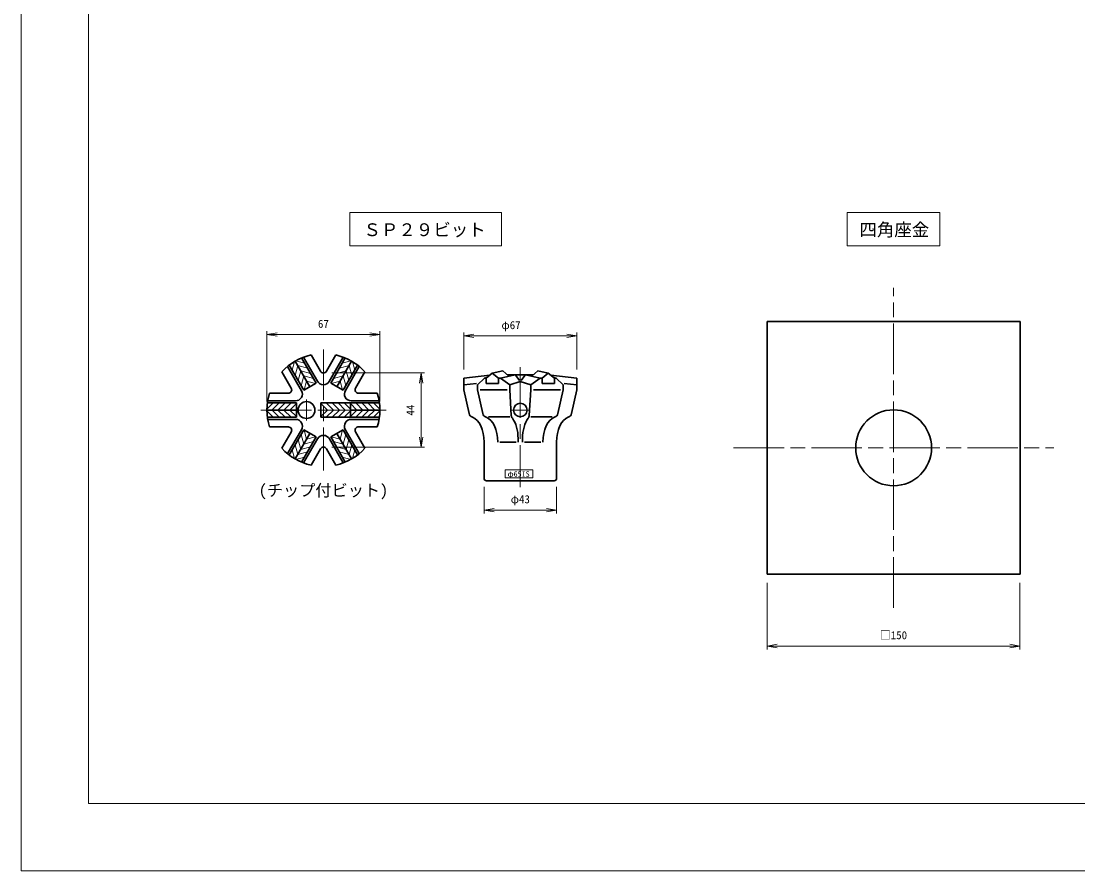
# Model space of a CAD drawing. Units: millimetres at full size, sheet at 1:2.5. Extents: x 2979 to 4659, y -1549 to -346.
# Drawn here: x 2979 to 3605, y -1534 to -1030 of the extents above; entities that cross this region are included whole.
import ezdxf
from ezdxf.enums import TextEntityAlignment as Align

# ---------------------------------------------------------------- set-up
doc = ezdxf.new("R2010")
doc.units = ezdxf.units.MM
doc.header["$LTSCALE"] = 2.5
doc.linetypes.add('CHAIN', pattern=[18.5, 12, -1.5, 3.5, -1.5])
for name, color, linetype, lineweight in [('1 外形線', 7, 'Continuous', 35), ('2 細い実線', 3, 'Continuous', 20), ('4 中心線', 1, 'CHAIN', 18), ('6 寸法線', 4, 'Continuous', 18), ('7 枠・タイトル', 7, 'Continuous', 13), ('DEFPOINTS_4', 7, 'Continuous', 13)]:
    doc.layers.add(name, color=color, linetype=linetype, lineweight=lineweight)
doc.styles.add('ＭＳ ゴシック', font='')
doc.styles.get('ＭＳ ゴシック').set_extended_font_data('MS Gothic')
pattern_1 = [(105, (2888.408, -1456.486), (-2.41481, -0.64705), [])]
pattern_2 = [(75, (3427.376, -1456.486), (-2.41481, 0.64705), [])]
pattern_3 = [(165, (3192.578, -1592.046), (-0.64705, -2.41481), [])]
pattern_4 = [(15, (3123.206, -1592.046), (-0.64705, 2.41481), [])]
pattern_5 = [(195, (3192.579, -929.648), (0.64705, -2.41481), [])]
pattern_6 = [(285, (3427.376, -1065.208), (2.41481, 0.64705), [])]
pattern_7 = [(225, (3462.062, -1396.407), (1.76777, -1.76777), [])]
pattern_8 = [(135, (3462.062, -1125.287), (-1.76777, -1.76777), [])]
pattern_9 = [(345, (3123.206, -929.648), (0.64705, 2.41481), [])]
pattern_10 = [(255, (2888.408, -1065.208), (2.41481, -0.64705), [])]
pattern_11 = [(45, (2853.722, -1125.286), (-1.76777, 1.76777), [])]
pattern_12 = [(315, (2853.722, -1396.407), (1.76777, 1.76777), [])]
pattern_13 = [(45, (2836.222, -1125.286), (-1.76777, 1.76777), [])]
pattern_14 = [(315, (2836.222, -1396.407), (1.76777, 1.76777), [])]

# ---------------------------------------------------------------- blocks, each defined once
blk = doc.blocks.new('open_arrow')
at = {"color": 0, "linetype": 'Continuous', "lineweight": -2}
blk.add_lwpolyline([(7.5, 1.25), (0, 0), (7.5, -1.25)], dxfattribs=at)

msp = doc.modelspace()

# ---------------------------------------------------------------- hatches: boundary and pattern name
at = {"layer": '2 細い実線'}
h = msp.add_hatch(dxfattribs=at)
h.set_pattern_fill('USER', color=256, style=0, pattern_type=2)
h.set_pattern_definition(pattern_2)
h.paths.add_polyline_path([(3137.597, -1234.195, -0.03181), (3141.142, -1231.835), (3149.892, -1246.991), (3146.212, -1249.116)])
h = msp.add_hatch(dxfattribs=at)
h.set_pattern_fill('USER', color=256, style=0, pattern_type=2)
h.set_pattern_definition(pattern_2)
h.paths.add_polyline_path([(3137.597, -1234.195, -0.03181), (3141.142, -1231.835), (3149.892, -1246.991), (3146.212, -1249.116)])
h = msp.add_hatch(dxfattribs=at)
h.set_pattern_fill('USER', color=256, style=0, pattern_type=2)
h.set_pattern_definition(pattern_3)
h.paths.add_polyline_path([(3144.958, -1229.945, 0.03181), (3141.142, -1231.835), (3149.892, -1246.991), (3153.573, -1244.866)])
h = msp.add_hatch(dxfattribs=at)
h.set_pattern_fill('USER', color=256, style=0, pattern_type=2)
h.set_pattern_definition(pattern_3)
h.paths.add_polyline_path([(3144.958, -1229.945, 0.03181), (3141.142, -1231.835), (3149.892, -1246.991), (3153.573, -1244.866)])
h = msp.add_hatch(dxfattribs=at)
h.set_pattern_fill('USER', color=256, style=0, pattern_type=2)
h.set_pattern_definition(pattern_4)
h.paths.add_polyline_path([(3170.826, -1229.945, -0.03181), (3174.642, -1231.835), (3165.892, -1246.991), (3162.212, -1244.866)])
h = msp.add_hatch(dxfattribs=at)
h.set_pattern_fill('USER', color=256, style=0, pattern_type=2)
h.set_pattern_definition(pattern_4)
h.paths.add_polyline_path([(3170.826, -1229.945, -0.03181), (3174.642, -1231.835), (3165.892, -1246.991), (3162.212, -1244.866)])
h = msp.add_hatch(dxfattribs=at)
h.set_pattern_fill('USER', color=256, style=0, pattern_type=2)
h.set_pattern_definition(pattern_1)
h.paths.add_polyline_path([(3178.187, -1234.195, 0.03181), (3174.642, -1231.835), (3165.892, -1246.991), (3169.573, -1249.116)])
h = msp.add_hatch(dxfattribs=at)
h.set_pattern_fill('USER', color=256, style=0, pattern_type=2)
h.set_pattern_definition(pattern_1)
h.paths.add_polyline_path([(3178.187, -1234.195, 0.03181), (3174.642, -1231.835), (3165.892, -1246.991), (3169.573, -1249.116)])
h = msp.add_hatch(dxfattribs=at)
h.set_pattern_fill('USER', color=256, style=0, pattern_type=2)
h.set_pattern_definition(pattern_7)
h.paths.add_polyline_path([(3124.663, -1256.597, 0.03181), (3124.392, -1260.847), (3141.892, -1260.847), (3141.892, -1256.597)])
h = msp.add_hatch(dxfattribs=at)
h.set_pattern_fill('USER', color=256, style=0, pattern_type=2)
h.set_pattern_definition(pattern_7)
h.paths.add_polyline_path([(3124.663, -1256.597, 0.03181), (3124.392, -1260.847), (3141.892, -1260.847), (3141.892, -1256.597)])
h = msp.add_hatch(dxfattribs=at)
h.set_pattern_fill('USER', color=256, style=0, pattern_type=2)
h.set_pattern_definition(pattern_14)
h.paths.add_polyline_path([(3173.622, -1256.597, -0.03181), (3173.892, -1260.847), (3156.392, -1260.847), (3156.392, -1256.597)])
h = msp.add_hatch(dxfattribs=at)
h.set_pattern_fill('USER', color=256, style=0, pattern_type=2)
h.set_pattern_definition(pattern_14)
h.paths.add_polyline_path([(3173.622, -1256.597, -0.03181), (3173.892, -1260.847), (3156.392, -1260.847), (3156.392, -1256.597)])
h = msp.add_hatch(dxfattribs=at)
h.set_pattern_fill('USER', color=256, style=0, pattern_type=2)
h.set_pattern_definition(pattern_12)
h.paths.add_polyline_path([(3191.122, -1256.597, -0.03181), (3191.392, -1260.847), (3173.892, -1260.847), (3173.892, -1256.597)])
h = msp.add_hatch(dxfattribs=at)
h.set_pattern_fill('USER', color=256, style=0, pattern_type=2)
h.set_pattern_definition(pattern_12)
h.paths.add_polyline_path([(3191.122, -1256.597, -0.03181), (3191.392, -1260.847), (3173.892, -1260.847), (3173.892, -1256.597)])
h = msp.add_hatch(dxfattribs=at)
h.set_pattern_fill('USER', color=256, style=0, pattern_type=2)
h.set_pattern_definition(pattern_8)
h.paths.add_polyline_path([(3124.663, -1265.097, -0.03181), (3124.392, -1260.847), (3141.892, -1260.847), (3141.892, -1265.097)])
h = msp.add_hatch(dxfattribs=at)
h.set_pattern_fill('USER', color=256, style=0, pattern_type=2)
h.set_pattern_definition(pattern_8)
h.paths.add_polyline_path([(3124.663, -1265.097, -0.03181), (3124.392, -1260.847), (3141.892, -1260.847), (3141.892, -1265.097)])
h = msp.add_hatch(dxfattribs=at)
h.set_pattern_fill('USER', color=256, style=0, pattern_type=2)
h.set_pattern_definition(pattern_13)
h.paths.add_polyline_path([(3173.622, -1265.097, 0.03181), (3173.892, -1260.847), (3156.392, -1260.847), (3156.392, -1265.097)])
h = msp.add_hatch(dxfattribs=at)
h.set_pattern_fill('USER', color=256, style=0, pattern_type=2)
h.set_pattern_definition(pattern_13)
h.paths.add_polyline_path([(3173.622, -1265.097, 0.03181), (3173.892, -1260.847), (3156.392, -1260.847), (3156.392, -1265.097)])
h = msp.add_hatch(dxfattribs=at)
h.set_pattern_fill('USER', color=256, style=0, pattern_type=2)
h.set_pattern_definition(pattern_11)
h.paths.add_polyline_path([(3191.122, -1265.097, 0.03181), (3191.392, -1260.847), (3173.892, -1260.847), (3173.892, -1265.097)])
h = msp.add_hatch(dxfattribs=at)
h.set_pattern_fill('USER', color=256, style=0, pattern_type=2)
h.set_pattern_definition(pattern_11)
h.paths.add_polyline_path([(3191.122, -1265.097, 0.03181), (3191.392, -1260.847), (3173.892, -1260.847), (3173.892, -1265.097)])
h = msp.add_hatch(dxfattribs=at)
h.set_pattern_fill('USER', color=256, style=0, pattern_type=2)
h.set_pattern_definition(pattern_6)
h.paths.add_polyline_path([(3137.597, -1287.499, 0.03181), (3141.142, -1289.859), (3149.892, -1274.703), (3146.212, -1272.578)])
h = msp.add_hatch(dxfattribs=at)
h.set_pattern_fill('USER', color=256, style=0, pattern_type=2)
h.set_pattern_definition(pattern_6)
h.paths.add_polyline_path([(3137.597, -1287.499, 0.03181), (3141.142, -1289.859), (3149.892, -1274.703), (3146.212, -1272.578)])
h = msp.add_hatch(dxfattribs=at)
h.set_pattern_fill('USER', color=256, style=0, pattern_type=2)
h.set_pattern_definition(pattern_5)
h.paths.add_polyline_path([(3144.958, -1291.749, -0.03181), (3141.142, -1289.859), (3149.892, -1274.703), (3153.573, -1276.828)])
h = msp.add_hatch(dxfattribs=at)
h.set_pattern_fill('USER', color=256, style=0, pattern_type=2)
h.set_pattern_definition(pattern_5)
h.paths.add_polyline_path([(3144.958, -1291.749, -0.03181), (3141.142, -1289.859), (3149.892, -1274.703), (3153.573, -1276.828)])
h = msp.add_hatch(dxfattribs=at)
h.set_pattern_fill('USER', color=256, style=0, pattern_type=2)
h.set_pattern_definition(pattern_9)
h.paths.add_polyline_path([(3170.826, -1291.749, 0.03181), (3174.642, -1289.859), (3165.892, -1274.703), (3162.212, -1276.828)])
h = msp.add_hatch(dxfattribs=at)
h.set_pattern_fill('USER', color=256, style=0, pattern_type=2)
h.set_pattern_definition(pattern_9)
h.paths.add_polyline_path([(3170.826, -1291.749, 0.03181), (3174.642, -1289.859), (3165.892, -1274.703), (3162.212, -1276.828)])
h = msp.add_hatch(dxfattribs=at)
h.set_pattern_fill('USER', color=256, style=0, pattern_type=2)
h.set_pattern_definition(pattern_10)
h.paths.add_polyline_path([(3178.187, -1287.499, -0.03181), (3174.642, -1289.859), (3165.892, -1274.703), (3169.573, -1272.578)])
h = msp.add_hatch(dxfattribs=at)
h.set_pattern_fill('USER', color=256, style=0, pattern_type=2)
h.set_pattern_definition(pattern_10)
h.paths.add_polyline_path([(3178.187, -1287.499, -0.03181), (3174.642, -1289.859), (3165.892, -1274.703), (3169.573, -1272.578)])

# ---------------------------------------------------------------- linework, layer by layer
at = {"layer": '1 外形線'}
for p, q in [((3571.096, -1208.237), (3421.096, -1208.237)), ((3421.096, -1208.237), (3421.096, -1358.237)), ((3571.096, -1358.237), (3571.096, -1208.237)), ((3150.566, -1228.158), (3156.108, -1237.756)), ((3165.218, -1228.158), (3159.625, -1237.846)), ((3137.597, -1234.195), (3146.212, -1249.116)), ((3141.142, -1231.835), (3149.892, -1246.991)), ((3144.958, -1229.945), (3153.573, -1244.866)), ((3146.133, -1229.479), (3154.336, -1243.687)), ((3169.652, -1229.479), (3161.358, -1243.845)), ((3170.826, -1229.945), (3162.212, -1244.866)), ((3174.642, -1231.835), (3165.892, -1246.991)), ((3178.187, -1234.195), (3169.573, -1249.116)), ((3133.246, -1238.158), (3138.839, -1247.846)), ((3136.606, -1234.979), (3144.901, -1249.345)), ((3179.178, -1234.979), (3170.975, -1249.187)), ((3182.539, -1238.158), (3176.997, -1247.756)), ((3256.572, -1240.183), (3241.18, -1241.847)), ((3254.385, -1241.847), (3258.065, -1239.047)), ((3258.065, -1239.047), (3264.248, -1237.647)), ((3258.065, -1239.047), (3261.746, -1241.847)), ((3262.92, -1241.847), (3271.535, -1239.847)), ((3264.248, -1237.647), (3267.929, -1240.647)), ((3282.413, -1239.847), (3266.947, -1239.847)), ((3271.955, -1240.381), (3274.22, -1243.262)), ((3277.405, -1240.381), (3275.14, -1243.262)), ((3286.44, -1241.847), (3277.825, -1239.847)), ((3285.112, -1237.647), (3281.431, -1240.647)), ((3291.295, -1239.047), (3285.112, -1237.647)), ((3291.295, -1239.047), (3287.614, -1241.847)), ((3294.975, -1241.847), (3291.295, -1239.047)), ((3292.788, -1240.183), (3308.18, -1241.847)), ((3146.212, -1249.116), (3153.573, -1244.866)), ((3162.212, -1244.866), (3169.573, -1249.116)), ((3241.18, -1241.847), (3241.18, -1248.847)), ((3248.726, -1245.031), (3241.18, -1245.847)), ((3253.394, -1241.847), (3249.332, -1245.847)), ((3249.332, -1245.847), (3249.332, -1248.847)), ((3253.394, -1241.847), (3254.805, -1241.528)), ((3254.385, -1241.847), (3253.394, -1241.847)), ((3254.385, -1241.847), (3254.385, -1245.047)), ((3261.746, -1245.047), (3254.385, -1245.047)), ((3261.746, -1241.847), (3261.746, -1245.047)), ((3262.92, -1241.847), (3261.746, -1241.847)), ((3262.92, -1241.847), (3268.385, -1245.847)), ((3268.385, -1245.847), (3274.68, -1243.847)), ((3268.385, -1245.847), (3268.385, -1248.847)), ((3280.975, -1245.847), (3274.68, -1243.847)), ((3286.44, -1241.847), (3280.975, -1245.847)), ((3280.975, -1245.847), (3280.975, -1248.847)), ((3286.44, -1241.847), (3287.614, -1241.847)), ((3287.614, -1241.847), (3287.614, -1245.047)), ((3287.614, -1245.047), (3294.975, -1245.047)), ((3295.966, -1241.847), (3294.555, -1241.528)), ((3294.975, -1241.847), (3294.975, -1245.047)), ((3294.975, -1241.847), (3295.966, -1241.847)), ((3295.966, -1241.847), (3300.028, -1245.847)), ((3300.028, -1245.847), (3300.028, -1248.847)), ((3300.634, -1245.031), (3308.18, -1245.847)), ((3308.18, -1241.847), (3308.18, -1248.847)), ((3125.92, -1250.847), (3137.002, -1250.847)), ((3189.865, -1250.847), (3178.678, -1250.847)), ((3241.18, -1248.847), (3244.253, -1262.895)), ((3249.332, -1248.847), (3252.405, -1262.895)), ((3250.845, -1248.847), (3266.905, -1248.847)), ((3268.385, -1248.847), (3269.351, -1264.09)), ((3280.975, -1248.847), (3280.009, -1264.09)), ((3298.515, -1248.847), (3282.455, -1248.847)), ((3300.028, -1248.847), (3296.954, -1262.895)), ((3308.18, -1248.847), (3305.107, -1262.895)), ((3124.663, -1256.597), (3141.892, -1256.597)), ((3124.847, -1255.347), (3141.253, -1255.347)), ((3141.892, -1265.097), (3141.892, -1256.597)), ((3191.121, -1256.597), (3156.392, -1256.597)), ((3156.392, -1256.597), (3156.392, -1265.097)), ((3173.892, -1256.597), (3173.892, -1265.097)), ((3190.938, -1255.347), (3174.349, -1255.347)), ((3124.392, -1260.847), (3141.892, -1260.847)), ((3124.663, -1265.097), (3141.892, -1265.097)), ((3191.121, -1265.097), (3156.392, -1265.097)), ((3191.392, -1260.847), (3173.892, -1260.847)), ((3268.472, -1264.847), (3255.765, -1264.847)), ((3280.888, -1264.847), (3293.595, -1264.847)), ((3124.847, -1266.347), (3141.435, -1266.347)), ((3125.92, -1270.847), (3137.106, -1270.847)), ((3179.178, -1286.715), (3170.884, -1272.349)), ((3190.938, -1266.347), (3174.532, -1266.347)), ((3189.865, -1270.847), (3178.782, -1270.847)), ((3133.246, -1283.536), (3138.787, -1273.938)), ((3136.606, -1286.715), (3144.809, -1272.507)), ((3137.597, -1287.499), (3146.212, -1272.578)), ((3141.142, -1289.859), (3149.892, -1274.703)), ((3144.958, -1291.749), (3153.573, -1276.828)), ((3146.133, -1292.215), (3154.427, -1277.849)), ((3153.573, -1276.828), (3146.212, -1272.578)), ((3169.652, -1292.215), (3161.449, -1278.007)), ((3169.573, -1272.578), (3162.212, -1276.828)), ((3170.826, -1291.749), (3162.212, -1276.828)), ((3174.642, -1289.859), (3165.892, -1274.703)), ((3178.187, -1287.499), (3169.573, -1272.578)), ((3182.539, -1283.536), (3176.946, -1273.848)), ((3273.365, -1277.727), (3273.365, -1279.847)), ((3275.995, -1277.727), (3275.995, -1279.847)), ((3150.566, -1293.536), (3156.159, -1283.848)), ((3165.218, -1293.536), (3159.677, -1283.938)), ((3253.18, -1279.847), (3253.18, -1301.347)), ((3262.446, -1279.847), (3272.162, -1279.847)), ((3286.914, -1279.847), (3277.198, -1279.847)), ((3296.18, -1279.847), (3296.18, -1301.347)), ((3254.68, -1302.847), (3294.68, -1302.847)), ((3421.096, -1358.237), (3571.096, -1358.237))]:
    msp.add_line(p, q, dxfattribs=at)
for centre, radius in [((3147.892, -1260.847), 5), ((3274.68, -1260.847), 4), ((3496.096, -1283.237), 22.5)]:
    msp.add_circle(centre, radius, dxfattribs=at)
for centre, radius, start, end in [((3157.892, -1260.847), 33.5, 102.63196, 137.36792), ((3157.892, -1260.847), 33.5, 42.63208, 77.36804), ((3157.891, -1236.844), 2.003, 207.07018, 330), ((3157.89, -1241.843), 4.004, 207.41659, 330), ((3157.892, -1260.847), 33.5, 162.6319, 197.36786), ((3137.105, -1248.847), 2.003, 267.07018, 30), ((3141.433, -1251.347), 4.004, 267.41659, 30), ((3174.349, -1251.343), 4.004, 147.41659, 270), ((3178.678, -1248.844), 2.003, 147.07018, 270), ((3157.892, -1260.847), 33.5, 342.63214, 17.3681), ((3247.184, -1262.254), 3, 192.33909, 251.7285), ((3255.336, -1262.254), 3, 192.33909, 251.7285), ((3272.345, -1263.9), 3, 183.62463, 217.16401), ((3277.015, -1263.9), 3, 322.83599, 356.37537), ((3294.024, -1262.254), 3, 288.2715, 347.66091), ((3302.176, -1262.254), 3, 288.2715, 347.66091), ((3137.106, -1272.85), 2.003, 327.07018, 90), ((3141.435, -1270.351), 4.004, 327.41659, 90), ((3174.351, -1270.347), 4.004, 87.41659, 210), ((3178.68, -1272.847), 2.003, 87.07018, 210), ((3157.895, -1279.851), 4.004, 27.41659, 150), ((3157.892, -1260.847), 33.5, 222.63196, 257.36792), ((3157.894, -1284.85), 2.003, 27.07018, 150), ((3157.892, -1260.847), 33.5, 282.63208, 317.36804), ((3254.68, -1301.347), 1.5, 180, 270), ((3294.68, -1301.347), 1.5, 270, 0)]:
    msp.add_arc(centre, radius, start, end, dxfattribs=at)
for centre, start_param, end_param in [((3244.68, -1279.847), 4.712389, 6.0982292), ((3252.832, -1279.847), 4.712389, 6.0982292), ((3264.865, -1277.727), 4.712389, 5.6412666), ((3284.495, -1277.727), 0.6419187, 1.5707963), ((3296.528, -1279.847), 0.1849561, 1.5707963), ((3304.68, -1279.847), 0.1849561, 1.5707963)]:
    msp.add_ellipse(centre, major_axis=(0, 15), ratio=0.566667, start_param=start_param, end_param=end_param, dxfattribs=at)
at = {"layer": '4 中心線'}
for p, q in [((3496.096, -1378.237), (3496.096, -1188.237)), ((3157.892, -1224.962), (3157.892, -1296.732)), ((3274.68, -1235.412), (3274.68, -1306.595)), ((3147.892, -1254.588), (3147.892, -1267.106)), ((3120.738, -1260.847), (3195.047, -1260.847)), ((3173.892, -1260.847), (3156.392, -1260.847)), ((3279.611, -1260.847), (3269.749, -1260.847)), ((3401.096, -1283.237), (3591.096, -1283.237))]:
    msp.add_line(p, q, dxfattribs=at)
at = {"layer": '6 寸法線'}
for p, q in [((3124.392, -1255.767), (3124.392, -1214.08)), ((3191.392, -1255.767), (3191.392, -1214.08)), ((3241.18, -1236.767), (3241.18, -1214.847)), ((3308.18, -1236.767), (3308.18, -1214.847)), ((3124.392, -1216.08), (3191.392, -1216.08)), ((3241.18, -1216.847), (3308.18, -1216.847)), ((3162.92, -1238.846), (3217.841, -1238.846)), ((3215.841, -1238.846), (3215.841, -1282.847)), ((3162.972, -1282.847), (3217.841, -1282.847)), ((3253.18, -1306.427), (3253.18, -1322.176)), ((3296.18, -1306.427), (3296.18, -1322.176)), ((3253.18, -1320.176), (3296.18, -1320.176)), ((3421.026, -1363.317), (3421.026, -1402.871)), ((3571.026, -1363.317), (3571.026, -1402.871)), ((3421.026, -1400.871), (3571.026, -1400.871))]:
    msp.add_line(p, q, dxfattribs=at)
for points in [[(3173.596, -1143.639), (3263.596, -1143.639), (3263.596, -1163.445), (3173.596, -1163.445)], [(3468.596, -1143.639), (3523.596, -1143.639), (3523.596, -1163.445), (3468.596, -1163.445)], [(3265.692, -1296.354), (3282.108, -1296.354), (3282.108, -1300.973), (3265.692, -1300.973)]]:
    msp.add_lwpolyline(points, close=True, dxfattribs=at)
at = {"layer": '7 枠・タイトル'}
for p, q in [((3018.596, -386.312), (3018.596, -1494.312)), ((3018.596, -1494.312), (4618.596, -1494.312))]:
    msp.add_line(p, q, dxfattribs=at)
at = {"layer": 'DEFPOINTS_4'}
for p, q in [((2978.596, -346.312), (2978.596, -1534.312)), ((2978.596, -1534.312), (4658.596, -1534.312))]:
    msp.add_line(p, q, dxfattribs=at)

# ---------------------------------------------------------------- block references
at = {"layer": '6 寸法線', "xscale": 0.8, "yscale": 0.8}
for p in [(3124.392, -1216.08), (3241.18, -1216.847), (3253.18, -1320.176), (3421.026, -1400.871)]:
    msp.add_blockref('open_arrow', p, dxfattribs=at)
for p, rotation in [((3191.392, -1216.08), 180), ((3308.18, -1216.847), 180), ((3215.841, -1238.846), 270), ((3215.841, -1282.847), 90), ((3296.18, -1320.176), 180), ((3571.026, -1400.871), 180)]:
    msp.add_blockref('open_arrow', p, dxfattribs=dict(at, rotation=rotation))

# ---------------------------------------------------------------- texts
at = {"layer": '6 寸法線', "style": 'ＭＳ ゴシック'}
for s, p in [('ＳＰ２９ビット', (3254.147, -1153.821)), ('四角座金', (3517.24, -1153.821))]:
    msp.add_text(s, height=7.595, dxfattribs=at).set_placement(p, align=Align.MIDDLE_RIGHT)
for s, height, p in [('67', 4.747, (3157.892, -1209.68)), ('φ67', 4.747, (3269.18, -1210.447)), ('(チップ付ビット)', 7.038, (3157.892, -1308.473)), ('φ43', 4.747, (3274.68, -1313.776)), ('□150', 4.747, (3496.026, -1394.471))]:
    msp.add_text(s, height=height, dxfattribs=at).set_placement(p, align=Align.MIDDLE_CENTER)
msp.add_text('44', height=4.747, rotation=90, dxfattribs=at).set_placement((3209.441, -1260.847), align=Align.MIDDLE_CENTER)
msp.add_text('φ65IS', height=3.323, dxfattribs=at).set_placement((3267.129, -1301.458), align=Align.BOTTOM_LEFT)

doc.saveas('drawing.dxf')
